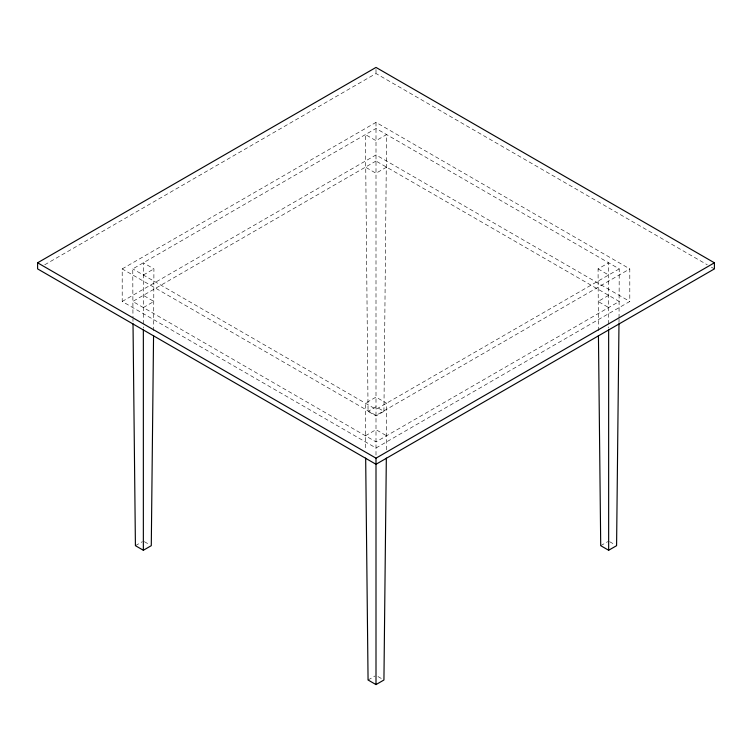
<?xml version="1.0" encoding="UTF-8"?>
<svg xmlns="http://www.w3.org/2000/svg" width="752" height="752" viewBox="0 0 752 752"><rect width="100%" height="100%" fill="white"/><g stroke="black" fill="none" stroke-linecap="round" stroke-linejoin="round"><path stroke-width="0.56" stroke-dasharray="3.76 2.82" d="M153.605 330.814L153.925 268.896L143.35 262.796L143.35 328.126M383.934 411.363L386.575 134.58L376 140.68L365.425 134.58L368.066 411.363L376 415.941L383.934 411.363L376 406.785L368.066 411.363M386.425 449.875L386.575 403.222L376 397.112L365.425 403.222L365.575 449.875M618.999 322.599L619.037 319.074M619.046 317.899L619.225 268.896L376 128.47L132.775 268.896L132.954 317.899M44.716 264.789L376 73.527L707.284 264.789M122.2 268.896L376 122.369L629.8 268.896L629.8 301.458L376 447.995L122.2 301.458L122.2 268.896L376 415.433L629.8 268.896M143.35 275.006L153.925 268.896M122.2 301.458L376 154.931L629.8 301.458M143.35 307.568L153.925 301.458L143.35 295.357M386.575 167.141L376 173.251L365.425 167.141M598.395 330.814L598.075 268.896L608.65 262.796L608.65 328.126M135.416 545.679L142.363 541.675M619.225 268.896L376 409.323L132.775 268.896M365.425 435.784L376 429.674L386.575 435.784M608.65 295.357L598.075 301.458L608.65 307.568M368.066 680.005L375.013 675.992M600.716 545.679L607.663 541.675M711.354 267.139L714.4 268.896M598.075 268.896L608.65 275.006M609.637 541.675L614.6 544.533M144.337 541.675L149.3 544.533M377.983 676.565L381.95 678.859M132.963 319.074L132.991 321.424M376 69.457L376 73.527M376 122.369L376 455.956M376 161.041L132.775 301.458L376 441.885L619.225 301.458L376 161.041"/><path stroke-width="1.13" d="M153.558 335.514L151.284 545.679L143.35 550.257L135.416 545.679L133.019 323.774M386.331 458.09L383.934 680.005L376 684.583L368.066 680.005L365.669 458.09M618.981 323.774L616.584 545.679L608.65 550.257L600.716 545.679L598.442 335.514M37.6 262.796L376 67.417L714.4 262.796L714.4 268.896L376 464.275L37.6 268.896L37.6 262.796L376 458.165L714.4 262.796M608.65 329.846L608.65 550.257M376 458.165L376 684.583M143.35 329.846L143.35 550.257"/></g></svg>
